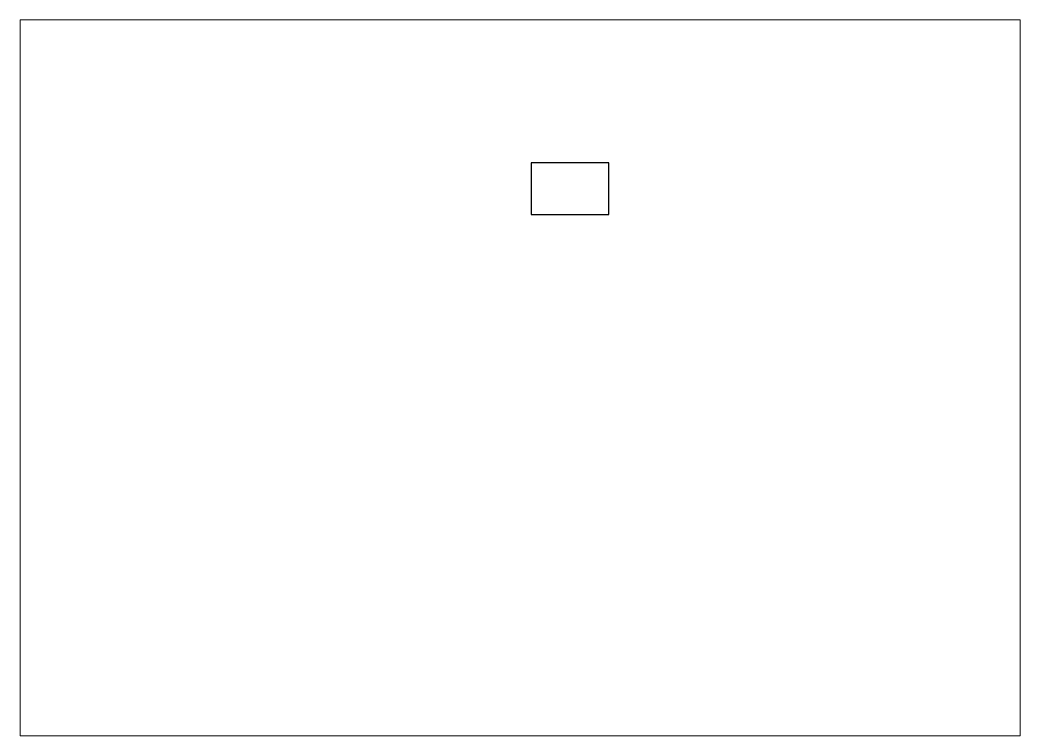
# Paper-space layout 'Layout1' of a CAD drawing. Extents: x 0 to 12.4, y 0 to 8.9.
# The model-space entities are those that its viewports show. They can reach past a viewport. Long polylines and large blocks are cut down to what shows.
import ezdxf

# ---------------------------------------------------------------- set-up
doc = ezdxf.new("R2010")
doc.units = 0
doc.header["$LTSCALE"] = 1.5
doc.layers.get('0').update_dxf_attribs({"linetype": 'CONTINUOUS'})

msp = doc.modelspace()

# ---------------------------------------------------------------- linework, layer by layer
for p, q in [((-497.94, -30.15), (-497.94, -50.15)), ((-467.94, -30.15), (-497.94, -30.15)), ((-467.94, -50.15), (-467.94, -30.15)), ((-497.94, -50.15), (-467.94, -50.15))]:
    msp.add_line(p, q)

psp = doc.layouts.get("Layout1")

# ---------------------------------------------------------------- viewports
at = {"layer": '0'}
psp.add_viewport(center=(6.202, 4.435), size=(12.401, 8.8772), view_center_point=(-502.187, -113.117), view_height=275.91753, dxfattribs=at)

doc.saveas('drawing.dxf')
